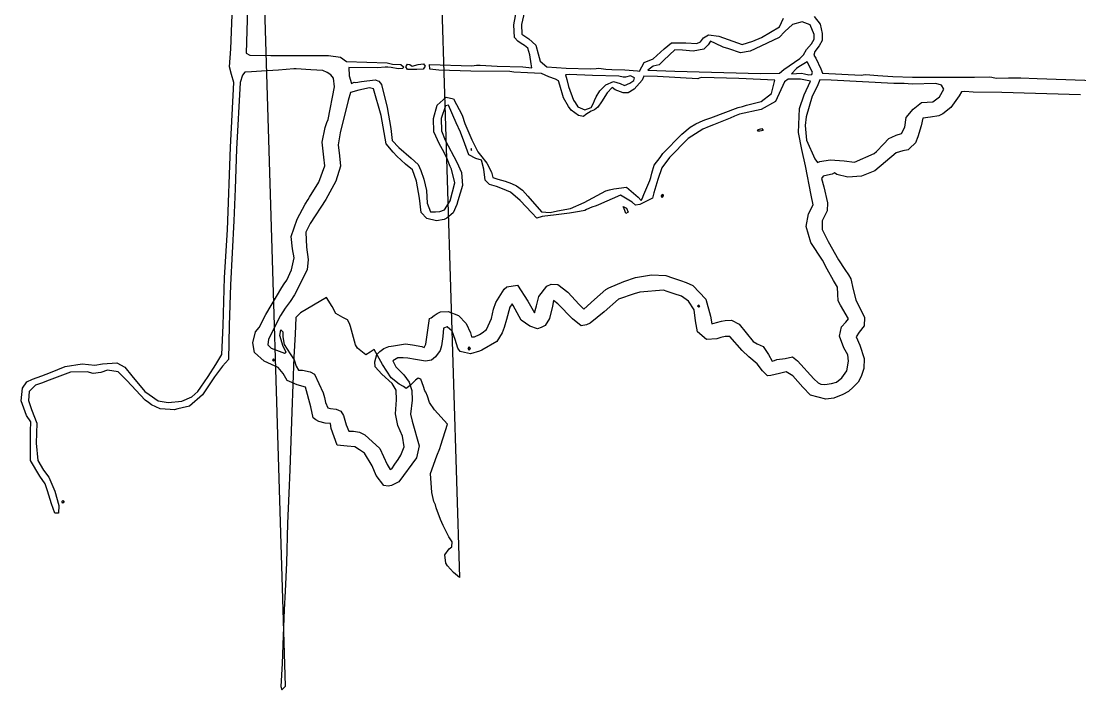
# Model space of a CAD drawing. Extents: x -65 to 166, y -50 to 139.
# Drawn here: x 24.9 to 83.2, y -49.8 to -12.9 of the extents above; entities that cross this region are included whole.
import ezdxf

# ---------------------------------------------------------------- set-up
doc = ezdxf.new("R2010")
doc.units = 0

msp = doc.modelspace()

# ---------------------------------------------------------------- linework, layer by layer
at = {"layer": 'Layer 1'}
for p, q in [((47.448244, 7.668346), (49.0298, -43.5761)), ((39.451755, -49.558037), (37.8702, 2.1883)), ((37.469365, -8.354179), (37.281947, -14.687949)), ((36.433201, -14.447334), (36.551314, -11.520224)), ((52.016112, -13.116016), (52.163646, -12.330725)), ((52.612829, -12.395348), (52.439669, -13.106192)), ((66.658042, -13.231361), (66.864295, -12.746673)), ((68.556168, -12.655271), (68.8851, -13.092736)), ((52.058017, -13.819543), (52.016112, -13.116016)), ((52.439669, -13.106192), (52.471363, -13.627356)), ((65.667996, -13.826621), (66.658042, -13.231361)), ((67.369642, -13.109067), (66.9466, -13.489582)), ((67.892416, -12.953992), (67.369642, -13.109067)), ((68.339404, -13.124038), (67.892416, -12.953992)), ((68.562899, -13.656965), (68.339404, -13.124038)), ((68.8851, -13.092736), (68.994092, -13.591037)), ((52.24916, -14.029196), (52.058017, -13.819543)), ((52.471363, -13.627356), (52.854027, -13.899764)), ((52.854027, -13.899764), (53.232505, -14.235285)), ((62.302231, -14.06074), (62.460318, -13.838242)), ((62.460318, -13.838242), (62.747434, -13.669072)), ((62.747434, -13.669072), (63.303075, -13.753797)), ((63.303075, -13.753797), (64.603245, -14.208468)), ((65.184318, -14.021233), (65.667996, -13.826621)), ((66.637736, -13.827292), (65.317296, -14.447416)), ((66.9466, -13.489582), (66.637736, -13.827292)), ((68.407033, -14.163426), (68.566378, -13.909592)), ((68.566378, -13.909592), (68.562899, -13.656965)), ((68.996062, -13.98246), (68.838596, -14.282393)), ((68.994092, -13.591037), (68.996062, -13.98246)), ((36.368375, -15.438275), (36.433201, -14.447334)), ((52.436251, -14.148672), (52.24916, -14.029196)), ((52.615462, -14.268145), (52.436251, -14.148672)), ((52.79941, -14.411029), (52.615462, -14.268145)), ((52.903992, -14.77591), (52.79941, -14.411029)), ((53.232505, -14.235285), (53.359851, -14.716131)), ((59.699108, -14.988222), (60.305923, -14.438556)), ((60.897844, -14.506024), (60.291668, -15.066302)), ((60.305923, -14.438556), (60.698639, -14.105158)), ((60.698639, -14.105158), (61.489513, -14.112172)), ((61.314833, -14.510314), (60.897844, -14.506024)), ((61.906815, -14.575917), (61.314833, -14.510314)), ((61.489513, -14.112172), (62.100091, -14.1551)), ((62.489593, -14.460392), (61.906815, -14.575917)), ((62.100091, -14.1551), (62.302231, -14.06074)), ((62.719466, -14.225851), (62.489593, -14.460392)), ((62.855452, -14.020764), (62.719466, -14.225851)), ((63.120453, -14.141802), (62.855452, -14.020764)), ((63.554488, -14.355213), (63.120453, -14.141802)), ((63.868305, -14.449998), (63.554488, -14.355213)), ((64.507773, -14.671701), (63.868305, -14.449998)), ((65.040755, -14.566892), (64.507773, -14.671701)), ((64.603245, -14.208468), (65.184318, -14.021233)), ((65.317296, -14.447416), (65.040755, -14.566892)), ((67.969219, -14.765426), (68.147942, -14.481674)), ((68.147942, -14.481674), (68.407033, -14.163426)), ((68.838596, -14.282393), (68.592165, -14.598688)), ((37.281947, -14.687949), (37.493861, -14.799329)), ((37.493861, -14.799329), (38.640567, -14.808198)), ((38.640567, -14.808198), (41.819215, -14.805597)), ((41.819215, -14.805597), (42.472007, -14.907619)), ((42.472007, -14.907619), (42.806539, -15.133312)), ((42.806539, -15.133312), (45.052359, -15.220468)), ((52.977748, -15.278003), (52.903992, -14.77591)), ((53.359851, -14.716131), (53.473595, -15.122646)), ((53.473595, -15.122646), (53.849444, -15.43275)), ((59.200223, -15.187915), (59.699108, -14.988222)), ((60.291668, -15.066302), (60.025055, -15.323479)), ((66.894509, -15.574915), (67.778276, -14.985048)), ((67.778276, -14.985048), (67.969219, -14.765426)), ((68.592165, -14.598688), (68.537342, -14.785555)), ((68.537342, -14.785555), (68.648657, -14.953108)), ((68.648657, -14.953108), (68.928237, -15.538236)), ((36.486414, -15.856432), (36.368375, -15.438275)), ((37.218938, -15.720793), (37.079948, -15.887737)), ((37.57969, -15.705168), (37.218938, -15.720793)), ((38.128711, -15.679063), (37.57969, -15.705168)), ((39.067012, -15.617397), (38.128711, -15.679063)), ((39.918264, -15.554267), (39.067012, -15.617397)), ((40.042873, -15.554278), (39.918264, -15.554267)), ((40.852526, -15.602606), (40.042873, -15.554278)), ((41.505397, -15.631788), (40.852526, -15.602606)), ((41.739482, -15.74683), (41.505397, -15.631788)), ((44.516405, -15.487012), (42.939915, -15.475893)), ((42.939915, -15.475893), (42.954647, -15.925873)), ((44.948583, -15.450019), (44.516405, -15.487012)), ((44.998184, -15.455268), (44.948583, -15.450019)), ((45.088704, -15.462888), (44.998184, -15.455268)), ((45.052359, -15.220468), (45.335244, -15.280767)), ((45.272179, -15.466416), (45.088704, -15.462888)), ((45.662692, -15.548621), (45.272179, -15.466416)), ((45.335244, -15.280767), (45.808271, -15.312676)), ((45.90711, -15.532287), (45.662692, -15.548621)), ((45.808271, -15.312676), (45.942185, -15.433232)), ((45.942185, -15.433232), (45.90711, -15.532287)), ((46.078423, -15.439752), (46.163166, -15.28428)), ((46.17818, -15.574859), (46.078423, -15.439752)), ((46.163166, -15.28428), (46.289031, -15.306829)), ((46.342448, -15.584194), (46.178172, -15.574824)), ((46.178172, -15.574824), (46.17818, -15.574859)), ((46.289031, -15.306829), (46.422804, -15.395716)), ((46.682226, -15.578634), (46.342448, -15.584194)), ((46.422804, -15.395716), (46.753402, -15.315522)), ((47.033298, -15.572149), (46.682226, -15.578634)), ((46.753402, -15.315522), (47.05155, -15.266691)), ((47.149532, -15.406572), (47.033298, -15.572149)), ((47.05155, -15.266691), (47.149532, -15.406572)), ((47.403423, -15.563894), (47.389679, -15.312795)), ((47.389679, -15.312795), (49.716079, -15.372593)), ((47.896253, -15.619199), (47.403423, -15.563894)), ((49.658493, -15.670207), (47.896253, -15.619199)), ((51.810003, -15.693039), (49.658493, -15.670207)), ((49.716079, -15.372593), (49.977033, -15.347221)), ((49.977033, -15.347221), (50.163652, -15.339206)), ((50.163652, -15.339206), (51.106623, -15.390765)), ((51.106623, -15.390765), (52.519063, -15.436392)), ((52.029625, -15.722131), (51.810003, -15.693039)), ((52.775357, -15.758738), (52.029625, -15.722131)), ((52.519063, -15.436392), (53.02003, -15.48142)), ((53.02003, -15.48142), (52.977748, -15.278003)), ((53.849444, -15.43275), (54.910965, -15.501103)), ((54.910965, -15.501103), (56.243805, -15.545805)), ((56.243805, -15.545805), (56.561048, -15.518062)), ((56.561048, -15.518062), (56.698247, -15.517498)), ((56.698247, -15.517498), (57.097845, -15.572257)), ((57.097845, -15.572257), (57.424446, -15.5803)), ((57.424446, -15.5803), (58.127622, -15.606632)), ((58.127622, -15.606632), (58.839487, -15.663172)), ((58.839487, -15.663172), (58.94802, -15.675754)), ((58.94802, -15.675754), (59.070898, -15.431578)), ((59.07074, -15.431744), (59.200223, -15.187915)), ((59.070898, -15.431578), (59.07074, -15.431744)), ((59.698804, -15.403236), (59.40706, -15.61381)), ((59.40706, -15.61381), (60.89406, -15.67019)), ((60.025055, -15.323479), (59.698804, -15.403236)), ((60.89406, -15.67019), (65.60241, -15.795643)), ((66.65556, -15.787121), (66.894509, -15.574915)), ((67.582441, -15.52265), (67.305347, -15.812577)), ((67.718128, -15.439609), (67.582441, -15.52265)), ((68.180224, -15.164228), (67.718128, -15.439609)), ((68.475629, -15.735146), (68.180224, -15.164228)), ((68.439659, -15.85554), (68.475629, -15.735146)), ((68.928237, -15.538236), (69.016087, -15.793063)), ((36.420394, -19.853529), (36.609731, -16.299179)), ((36.609731, -16.299179), (36.486414, -15.856432)), ((36.956371, -16.294856), (36.757715, -19.973216)), ((37.079948, -15.887737), (36.956371, -16.294856)), ((41.943263, -15.881238), (41.739482, -15.74683)), ((42.091721, -16.064288), (41.943263, -15.881238)), ((42.141338, -16.540119), (42.091721, -16.064288)), ((42.954647, -15.925873), (43.089264, -16.358965)), ((43.089264, -16.358965), (43.227316, -16.284295)), ((43.227316, -16.284295), (43.315657, -16.292648)), ((43.315657, -16.292648), (43.63382, -16.252124)), ((43.63382, -16.252124), (44.380588, -16.142554)), ((44.380588, -16.142554), (44.591339, -16.220737)), ((44.591339, -16.220737), (44.736646, -16.41727)), ((53.541395, -15.795762), (52.775357, -15.758738)), ((53.950264, -15.992739), (53.541395, -15.795762)), ((54.311675, -16.119993), (53.950264, -15.992739)), ((54.49167, -16.206306), (54.311675, -16.119993)), ((54.55887, -16.445559), (54.49167, -16.206306)), ((55.079609, -15.853311), (54.870696, -15.869174)), ((54.870696, -15.869174), (54.945201, -16.140658)), ((54.945201, -16.140658), (55.035679, -16.521308)), ((56.349019, -15.913167), (55.079609, -15.853311)), ((57.808599, -15.943227), (56.349019, -15.913167)), ((57.090751, -16.423125), (57.514586, -16.239494)), ((57.514586, -16.239494), (57.872308, -16.358967)), ((58.051956, -16.00089), (57.808599, -15.943227)), ((58.175403, -16.003995), (58.051956, -16.00089)), ((58.439811, -15.930738), (58.175403, -16.003995)), ((58.415588, -16.329099), (58.6319, -16.179756)), ((58.667982, -16.045348), (58.439811, -15.930738)), ((58.6319, -16.179756), (58.667982, -16.045348)), ((59.089661, -16.172996), (58.649445, -16.657235)), ((59.186542, -15.942387), (59.089661, -16.172996)), ((59.933253, -15.970158), (59.186542, -15.942387)), ((62.154153, -16.096706), (59.933253, -15.970158)), ((62.234028, -16.058806), (62.154153, -16.096706)), ((62.372562, -16.026669), (62.234028, -16.058806)), ((64.407932, -16.086221), (62.372562, -16.026669)), ((66.404212, -16.175211), (64.407932, -16.086221)), ((65.60241, -15.795643), (66.65556, -15.787148)), ((66.214209, -16.911539), (66.404212, -16.175211)), ((66.924077, -16.262289), (66.427165, -17.338722)), ((66.65556, -15.787148), (66.65556, -15.787121)), ((67.128201, -16.115684), (66.924077, -16.262289)), ((67.803709, -16.109254), (67.128201, -16.115684)), ((67.305347, -15.812577), (67.85658, -15.790338)), ((68.356277, -16.234182), (67.803709, -16.109254)), ((67.85658, -15.790338), (68.024389, -15.816133)), ((67.85658, -15.790338), (67.85658, -15.790338)), ((68.003452, -16.986168), (68.356277, -16.234182)), ((68.024389, -15.816133), (68.270075, -15.881072)), ((68.270075, -15.881072), (68.439659, -15.85554)), ((68.875118, -16.15006), (68.720195, -16.512365)), ((69.496777, -16.166429), (68.875118, -16.15006)), ((69.016087, -15.793063), (70.088837, -15.834855)), ((72.948597, -16.354917), (69.496777, -16.166429)), ((70.088837, -15.834855), (71.143737, -15.896551)), ((71.143737, -15.896551), (71.256341, -15.878828)), ((71.256341, -15.878828), (71.415303, -15.859016)), ((71.415303, -15.859016), (72.06009, -15.921889)), ((72.06009, -15.921889), (72.89641, -15.972768)), ((72.89641, -15.972768), (73.97168, -16.000567)), ((73.97168, -16.000567), (77.39063, -16.002543)), ((77.39063, -16.002543), (78.190001, -15.983577)), ((78.190001, -15.983577), (78.335848, -16.002204)), ((78.335848, -16.002204), (78.581875, -16.054706)), ((78.581875, -16.054706), (79.258403, -16.049569)), ((79.258403, -16.049569), (79.945377, -16.046521)), ((79.945377, -16.046521), (80.841432, -16.08126)), ((80.841432, -16.08126), (84.755322, -16.21233)), ((41.791933, -18.341619), (42.141338, -16.540119)), ((43.036879, -16.853634), (42.901845, -17.284862)), ((43.492369, -16.718541), (43.036879, -16.853634)), ((44.080384, -16.595156), (43.492369, -16.718541)), ((44.30061, -16.64641), (44.080384, -16.595156)), ((44.724341, -18.12118), (44.30061, -16.64641)), ((44.736646, -16.41727), (45.054503, -17.673184)), ((54.752599, -17.143345), (54.55887, -16.445559)), ((55.035679, -16.521308), (55.308348, -17.272905)), ((56.556702, -17.082144), (56.755443, -16.758698)), ((56.755443, -16.758698), (57.090751, -16.423125)), ((57.160806, -16.8726), (56.852402, -17.360161)), ((57.430215, -16.5798), (57.160806, -16.8726)), ((57.605399, -16.709314), (57.430215, -16.5798)), ((58.043348, -16.874851), (57.605399, -16.709314)), ((57.872308, -16.358967), (58.125832, -16.472169)), ((58.318658, -16.86577), (58.043348, -16.874851)), ((58.125832, -16.472169), (58.415588, -16.329099)), ((58.649445, -16.657235), (58.318658, -16.86577)), ((68.720195, -16.512365), (68.446846, -17.049998)), ((73.413583, -16.348793), (72.948597, -16.354917)), ((73.517156, -16.348793), (73.413583, -16.348793)), ((73.955565, -16.387883), (73.517156, -16.348793)), ((75.262689, -16.352322), (73.955565, -16.387883)), ((75.581795, -16.446241), (75.262689, -16.352322)), ((75.455244, -17.088226), (75.703836, -16.673551)), ((75.703836, -16.673551), (75.581795, -16.446241)), ((76.674599, -16.810004), (76.536629, -17.039035)), ((76.856474, -16.802048), (76.674599, -16.810004)), ((77.316168, -16.828153), (76.856474, -16.802048)), ((78.899198, -16.857467), (77.316168, -16.828153)), ((83.230128, -16.976672), (78.899198, -16.857467)), ((42.901845, -17.284862), (42.459355, -19.076972)), ((47.795019, -17.553707), (48.295567, -17.099433)), ((48.295567, -17.099433), (48.700751, -17.193256)), ((48.700751, -17.193256), (49.182755, -18.102296)), ((55.034115, -17.613419), (54.752599, -17.143345)), ((55.308348, -17.272905), (55.393229, -17.399165)), ((55.393229, -17.399165), (55.550717, -17.635145)), ((56.28928, -17.673182), (56.408753, -17.437758)), ((56.408753, -17.437758), (56.463896, -17.287729)), ((56.463896, -17.287729), (56.556702, -17.082144)), ((56.852402, -17.360161), (56.640958, -17.65679)), ((64.843219, -17.55369), (65.639241, -17.341219)), ((66.427165, -17.338722), (65.638247, -17.791979)), ((65.639241, -17.341219), (66.214209, -16.911539)), ((67.750302, -17.727443), (68.003452, -16.986168)), ((68.446846, -17.049998), (68.118125, -18.181518)), ((74.005599, -17.76065), (74.466233, -17.396458)), ((74.466233, -17.396458), (75.089309, -17.359559)), ((75.089309, -17.359559), (75.455244, -17.088226)), ((76.536629, -17.039035), (76.088677, -17.681355)), ((45.054503, -17.673184), (45.24246, -18.838054)), ((47.593484, -18.28876), (47.795019, -17.553707)), ((48.260724, -17.586151), (48.022983, -18.278221)), ((48.429225, -17.549722), (48.260724, -17.586151)), ((48.854929, -18.525101), (48.429225, -17.549722)), ((55.17605, -17.815194), (55.034115, -17.613419)), ((55.584363, -18.113743), (55.17605, -17.815194)), ((55.550717, -17.635145), (55.927306, -17.796096)), ((55.997779, -18.065898), (55.86046, -18.179923)), ((55.927306, -17.796096), (56.289284, -17.67316)), ((56.290026, -17.882076), (55.997779, -18.065898)), ((56.289284, -17.67316), (56.28928, -17.673182)), ((56.468509, -17.800768), (56.290026, -17.882076)), ((56.640958, -17.65679), (56.468509, -17.800768)), ((62.869081, -18.253287), (64.381321, -17.673163)), ((64.459327, -18.036488), (64.175578, -18.150161)), ((64.381321, -17.673163), (64.622612, -17.613425)), ((65.638247, -17.791979), (64.459327, -18.036488)), ((64.622612, -17.613425), (64.843219, -17.55369)), ((67.690259, -19.057468), (67.750302, -17.727443)), ((73.634924, -18.235774), (74.005599, -17.76065)), ((75.650116, -18.02743), (75.434752, -18.131051)), ((76.088677, -17.681355), (75.650116, -18.02743)), ((41.641257, -18.783829), (41.734549, -18.496313)), ((41.734549, -18.496313), (41.791933, -18.341619)), ((44.994755, -19.68574), (44.724341, -18.12118)), ((47.619683, -19.010195), (47.593484, -18.28876)), ((48.022983, -18.278221), (48.048614, -18.952678)), ((49.087418, -19.032866), (48.854929, -18.525101)), ((49.182755, -18.102296), (49.322497, -18.563455)), ((49.322497, -18.563455), (49.720001, -19.465293)), ((55.86046, -18.179923), (55.584363, -18.113743)), ((61.731289, -18.763375), (62.050493, -18.569229)), ((62.050493, -18.569229), (62.24167, -18.479624)), ((62.24167, -18.479624), (62.442954, -18.390018)), ((62.442954, -18.390018), (62.589941, -18.332891)), ((62.589941, -18.332891), (62.70524, -18.306447)), ((62.70524, -18.306447), (62.869081, -18.253287)), ((63.011472, -18.630841), (62.772721, -18.721671)), ((63.478005, -18.449731), (63.011472, -18.630841)), ((63.939319, -18.27052), (63.478005, -18.449731)), ((64.175578, -18.150161), (63.939319, -18.27052)), ((68.118125, -18.181518), (68.061314, -18.675632)), ((73.553307, -18.751842), (73.634924, -18.235774)), ((74.538928, -18.269839), (74.449789, -18.681784)), ((74.97057, -18.217676), (74.538928, -18.269839)), ((75.434752, -18.131051), (74.97057, -18.217676)), ((41.468757, -19.585671), (41.641257, -18.783829)), ((42.459355, -19.076972), (42.353688, -19.740548)), ((45.24246, -18.838054), (45.321372, -19.49516)), ((47.937975, -19.69541), (47.619683, -19.010195)), ((48.048614, -18.952678), (48.247869, -19.479261)), ((49.320054, -19.669124), (49.087418, -19.032866)), ((60.233584, -20.216519), (61.278924, -19.136729)), ((61.278924, -19.136729), (61.731289, -18.763375)), ((62.433685, -18.870213), (61.628373, -19.375677)), ((62.772721, -18.721671), (62.433685, -18.870213)), ((65.444256, -18.972464), (65.49532, -18.895601)), ((65.562136, -18.987399), (65.444256, -18.972464)), ((65.49532, -18.895601), (65.686988, -18.842117)), ((65.49532, -18.895601), (65.49532, -18.895601)), ((65.74828, -18.935137), (65.562136, -18.987399)), ((65.686988, -18.842117), (65.74828, -18.935137)), ((67.888495, -19.98339), (67.690259, -19.057468)), ((68.061314, -18.675632), (68.142312, -19.466847)), ((72.834778, -19.30165), (73.070112, -19.207647)), ((73.070112, -19.207647), (73.371116, -19.108985)), ((73.371116, -19.108985), (73.553307, -18.751842)), ((74.449789, -18.681784), (74.275418, -19.288251)), ((41.565774, -20.405819), (41.468757, -19.585671)), ((42.353688, -19.740548), (42.419906, -20.342462)), ((45.372137, -20.139), (44.994755, -19.68574)), ((45.321372, -19.49516), (45.682924, -19.874819)), ((48.165906, -20.11357), (47.937975, -19.69541)), ((48.247869, -19.479261), (48.879344, -20.689871)), ((49.551654, -20.283817), (49.320054, -19.669124)), ((49.720001, -19.465293), (50.038649, -20.122399)), ((61.628373, -19.375677), (60.586645, -20.423483)), ((68.142312, -19.466847), (68.593277, -20.495932)), ((72.001902, -20.091971), (72.375651, -19.702335)), ((72.375651, -19.702335), (72.678729, -19.3872)), ((72.678729, -19.3872), (72.834778, -19.30165)), ((74.150106, -19.615586), (73.802767, -19.943333)), ((74.275418, -19.288251), (74.150106, -19.615586)), ((36.24978, -24.411599), (36.420394, -19.853529)), ((36.757715, -19.973216), (36.673342, -22.153616)), ((42.419906, -20.342462), (42.476104, -20.906522)), ((45.590642, -20.366062), (45.372137, -20.139)), ((46.053946, -20.790707), (45.590642, -20.366062)), ((45.682924, -19.874819), (46.365498, -20.467973)), ((48.345117, -20.504171), (48.165906, -20.11357)), ((49.925307, -20.480794), (49.551654, -20.283817)), ((49.69928, -19.931982), (49.663187, -19.968075)), ((49.663187, -19.968075), (49.694567, -20.046482)), ((49.694567, -20.046482), (49.69928, -19.931982)), ((49.69928, -19.931982), (49.69928, -19.931982)), ((50.038649, -20.122399), (50.19393, -20.296109)), ((50.19393, -20.296109), (50.529729, -20.745186)), ((60.076911, -20.425598), (60.233584, -20.216519)), ((68.086697, -20.898938), (67.888495, -19.98339)), ((70.788672, -20.695003), (71.860052, -20.209443)), ((71.860052, -20.209443), (72.001902, -20.091971)), ((73.078241, -20.175926), (71.893211, -21.171405)), ((73.435368, -20.062806), (73.078241, -20.175926)), ((73.731949, -20.003071), (73.435368, -20.062806)), ((73.802767, -19.943333), (73.731949, -20.003071)), ((41.285261, -21.78315), (41.613162, -20.887634)), ((41.613162, -20.887634), (41.565774, -20.405819)), ((42.476104, -20.906522), (42.214965, -21.735272)), ((46.439415, -21.117547), (46.053946, -20.790707)), ((46.365498, -20.467973), (46.759741, -20.819662)), ((46.759741, -20.819662), (46.910449, -21.154661)), ((48.523569, -20.925317), (48.345117, -20.504171)), ((48.595211, -21.066202), (48.523569, -20.925317)), ((48.879344, -20.689871), (49.142623, -21.251589)), ((50.243639, -20.574455), (49.925307, -20.480794)), ((50.36925, -21.067285), (50.243639, -20.574455)), ((50.529729, -20.745186), (50.793576, -21.246505)), ((59.623225, -21.291337), (59.754945, -20.860795)), ((59.754945, -20.860795), (60.076911, -20.425598)), ((60.586645, -20.423483), (60.165044, -20.996851)), ((68.395634, -22.500428), (68.086697, -20.898938)), ((68.593277, -20.495932), (68.750359, -20.703864)), ((68.750359, -20.703864), (68.879682, -20.65046)), ((68.87968, -20.650279), (69.447771, -20.554777)), ((68.879682, -20.65046), (68.87968, -20.650279)), ((69.447771, -20.554777), (70.21936, -20.620925)), ((70.21936, -20.620925), (70.788672, -20.695003)), ((46.550168, -21.42736), (46.439415, -21.117547)), ((46.665543, -21.726541), (46.550168, -21.42736)), ((46.910449, -21.154661), (47.060013, -21.615823)), ((48.773637, -21.823677), (48.595211, -21.066202)), ((49.142623, -21.251589), (49.189847, -21.971203)), ((50.449373, -21.679001), (50.36925, -21.067285)), ((50.793576, -21.246505), (50.867847, -21.535317)), ((50.867847, -21.535317), (51.134291, -21.615824)), ((59.515097, -21.701351), (59.572927, -21.527387)), ((59.572927, -21.527387), (59.623225, -21.291337)), ((60.165044, -20.996851), (59.959765, -21.645663)), ((69.048184, -21.455064), (68.971989, -21.594548)), ((69.303505, -21.407131), (69.048184, -21.455064)), ((69.558016, -21.340233), (69.303505, -21.407131)), ((69.674159, -21.270942), (69.558016, -21.340233)), ((69.805403, -21.364081), (69.674159, -21.270942)), ((70.411751, -21.519684), (69.805403, -21.364081)), ((71.164847, -21.455149), (70.411751, -21.519684)), ((71.893211, -21.171405), (71.164847, -21.455149)), ((40.772073, -22.619224), (41.285261, -21.78315)), ((42.214965, -21.735272), (41.680569, -22.750802)), ((46.82184, -22.663761), (46.665543, -21.726541)), ((47.060013, -21.615823), (47.20978, -22.256199)), ((48.526778, -22.815272), (48.773637, -21.823677)), ((49.189847, -21.971203), (48.935627, -22.824659)), ((50.686022, -21.916508), (50.449373, -21.679001)), ((51.062424, -22.033958), (50.686022, -21.916508)), ((51.40829, -22.151405), (51.062424, -22.033958)), ((51.134291, -21.615824), (51.554553, -21.735297)), ((51.554553, -21.735297), (51.889198, -21.85477)), ((51.889198, -21.85477), (52.170105, -21.989178)), ((52.170105, -21.989178), (52.494279, -22.232374)), ((57.529654, -22.160473), (58.23075, -22.061603)), ((58.23075, -22.061603), (58.866675, -22.615531)), ((59.186579, -22.478483), (59.515097, -21.701351)), ((59.959765, -21.645663), (59.738438, -22.374634)), ((68.971989, -21.594548), (69.101408, -22.040164)), ((69.101408, -22.040164), (69.296993, -22.93119)), ((36.673342, -22.153616), (36.606534, -23.915856)), ((40.6974, -22.753167), (40.772073, -22.619224)), ((46.91717, -23.455091), (46.82184, -22.663761)), ((47.20978, -22.256199), (47.248795, -22.95042)), ((51.845838, -22.334994), (51.40829, -22.151405)), ((52.376639, -22.795675), (51.845838, -22.334994)), ((52.494279, -22.232374), (52.79699, -22.560928)), ((52.79699, -22.560928), (53.545685, -23.419998)), ((55.901812, -22.91614), (57.091642, -22.271054)), ((57.889365, -22.502002), (56.692275, -23.035876)), ((57.091642, -22.271054), (57.287719, -22.213187)), ((57.287719, -22.213187), (57.529654, -22.160473)), ((58.536017, -22.890768), (57.889365, -22.502002)), ((58.866675, -22.615531), (59.031864, -22.802099)), ((59.657621, -22.679849), (58.954177, -23.025165)), ((59.031864, -22.802099), (59.096937, -22.702497)), ((59.096937, -22.702497), (59.186579, -22.478483)), ((59.738438, -22.374634), (59.657621, -22.679849)), ((60.15066, -22.541751), (60.236515, -22.452145)), ((60.150663, -22.541751), (60.15066, -22.541751)), ((60.167737, -22.631356), (60.150663, -22.541751)), ((60.253589, -22.541751), (60.167737, -22.631356)), ((60.236515, -22.452145), (60.253589, -22.541751)), ((68.505603, -23.036249), (68.395634, -22.500428)), ((40.084978, -23.826246), (40.531199, -23.002784)), ((40.531199, -23.002784), (40.6974, -22.753167)), ((41.680569, -22.750802), (40.817531, -24.072762)), ((47.248795, -22.95042), (47.427583, -23.42297)), ((47.956069, -23.408294), (48.207175, -23.315213)), ((48.207175, -23.315213), (48.526778, -22.815272)), ((48.882024, -23.021774), (48.676146, -23.487582)), ((48.935627, -22.824659), (48.882024, -23.021774)), ((53.00889, -23.474591), (52.376639, -22.795675)), ((54.420752, -23.377172), (55.142063, -23.232063)), ((55.142063, -23.232063), (55.901812, -22.91614)), ((56.01878, -23.288434), (55.930992, -23.348169)), ((56.311743, -23.173194), (56.01878, -23.288434)), ((56.552143, -23.093176), (56.311743, -23.173194)), ((56.692275, -23.035876), (56.552143, -23.093176)), ((58.071505, -23.168989), (58.041875, -23.12893)), ((58.041875, -23.12893), (58.230298, -23.22825)), ((58.1412, -23.3482), (58.071505, -23.168989)), ((58.230298, -23.22825), (58.312354, -23.44752)), ((58.727807, -23.064111), (58.536017, -22.890768)), ((58.954177, -23.025165), (58.727807, -23.064111)), ((68.245162, -23.541928), (68.505603, -23.036249)), ((69.296993, -22.93119), (69.278801, -23.363466)), ((39.759162, -24.790728), (40.084978, -23.826246)), ((47.225815, -23.783641), (46.91717, -23.455091)), ((47.770829, -23.913251), (47.225815, -23.783641)), ((47.427583, -23.42297), (47.702188, -23.426018)), ((47.702188, -23.426018), (47.956069, -23.408294)), ((48.189643, -23.848479), (47.770829, -23.913251)), ((48.332103, -23.766329), (48.189643, -23.848479)), ((48.676146, -23.487582), (48.332103, -23.766329)), ((53.282719, -23.766586), (53.00889, -23.474591)), ((53.576391, -23.6775), (53.282719, -23.766586)), ((53.545685, -23.419998), (54.021528, -23.466517)), ((54.355386, -23.587765), (53.576391, -23.6775)), ((54.02145, -23.466509), (54.420752, -23.377172)), ((54.021528, -23.466517), (54.02145, -23.466509)), ((55.094672, -23.497513), (54.355386, -23.587765)), ((55.639815, -23.407907), (55.094672, -23.497513)), ((55.930992, -23.348169), (55.639815, -23.407907)), ((58.186506, -23.518276), (58.1412, -23.3482)), ((58.1412, -23.3482), (58.1412, -23.3482)), ((58.312354, -23.44752), (58.186506, -23.518276)), ((68.129076, -24.234388), (68.245162, -23.541928)), ((69.278801, -23.363466), (69.008373, -23.926147)), ((36.096604, -27.051839), (36.24978, -24.411599)), ((36.606534, -23.915856), (36.421066, -27.440336)), ((40.740095, -24.210718), (40.580304, -24.537695)), ((40.817531, -24.072762), (40.740095, -24.210718)), ((68.383908, -25.110346), (68.129076, -24.234388)), ((69.008373, -23.926147), (68.99458, -24.39222)), ((68.99458, -24.39222), (69.329477, -25.053337)), ((39.832934, -25.469016), (39.759162, -24.790728)), ((40.580304, -24.537695), (40.61283, -25.366982)), ((69.329477, -25.053337), (69.90615, -26.061097)), ((39.919918, -25.955555), (39.832934, -25.469016)), ((40.61283, -25.366982), (40.701514, -26.046386)), ((69.020268, -26.096274), (68.383908, -25.110346)), ((39.788743, -26.621129), (39.919918, -25.955555)), ((40.701514, -26.046386), (40.640583, -26.627132)), ((69.26903, -26.584507), (69.020268, -26.096274)), ((69.90615, -26.061097), (70.241255, -26.604885)), ((39.52566, -27.190585), (39.788743, -26.621129)), ((40.640583, -26.627132), (39.940896, -27.997592)), ((69.620571, -27.211745), (69.26903, -26.584507)), ((70.241255, -26.604885), (70.446416, -26.89633)), ((36.014573, -29.693989), (36.096604, -27.051839)), ((39.383189, -27.400728), (39.52566, -27.190585)), ((57.246111, -27.618249), (58.081516, -27.260868)), ((58.081516, -27.260868), (58.724231, -27.043704)), ((58.724231, -27.043704), (59.600467, -26.903972)), ((59.600467, -26.903972), (60.399331, -26.927928)), ((60.399331, -26.927928), (60.769682, -27.056649)), ((60.769682, -27.056649), (61.207422, -27.215746)), ((61.207422, -27.215746), (61.506106, -27.311064)), ((61.506106, -27.311064), (61.874815, -27.478752)), ((69.842375, -27.567019), (69.620571, -27.211745)), ((70.446416, -26.89633), (70.573644, -27.109481)), ((70.573644, -27.109481), (70.71767, -27.709858)), ((36.421066, -27.440336), (36.346534, -29.684066)), ((38.367659, -29.083551), (39.248781, -27.590291)), ((39.248781, -27.590291), (39.383189, -27.400728)), ((51.032784, -28.425804), (51.48927, -27.692704)), ((51.48927, -27.692704), (51.645291, -27.565586)), ((51.645291, -27.565586), (52.219381, -27.465778)), ((52.219381, -27.465778), (52.79788, -28.341169)), ((53.401586, -28.097251), (53.840021, -27.524973)), ((53.840021, -27.524973), (54.080003, -27.41159)), ((54.080003, -27.41159), (54.453752, -27.429899)), ((54.453752, -27.429899), (54.990973, -27.849742)), ((54.990973, -27.849742), (55.625984, -28.530346)), ((56.468617, -28.246594), (57.092407, -27.708961)), ((57.092407, -27.708961), (57.246111, -27.618249)), ((58.654103, -27.948972), (57.782158, -28.233587)), ((58.964293, -27.855827), (58.654103, -27.948972)), ((60.270723, -27.739509), (58.964293, -27.855827)), ((60.476212, -27.805972), (60.270723, -27.739509)), ((60.854519, -27.946341), (60.476212, -27.805972)), ((61.265649, -28.067572), (60.854519, -27.946341)), ((61.874815, -27.478752), (62.58787, -28.232741)), ((69.865619, -27.961866), (69.842375, -27.567019)), ((69.880681, -28.330931), (69.865619, -27.961866)), ((70.71767, -27.709858), (70.849329, -28.267131)), ((39.712398, -28.358368), (39.435936, -28.726848)), ((39.940896, -27.997592), (39.712398, -28.358368)), ((41.716312, -28.141162), (40.282062, -28.996131)), ((42.020381, -28.637613), (41.716312, -28.141162)), ((50.910108, -28.794155), (51.032784, -28.425804)), ((51.931626, -28.494581), (51.796281, -28.679876)), ((51.98767, -28.577714), (51.931626, -28.494581)), ((52.79788, -28.341169), (53.158351, -28.993305)), ((53.280166, -28.605016), (53.401586, -28.097251)), ((54.210834, -28.308444), (54.144512, -28.620137)), ((54.447277, -28.49003), (54.210834, -28.308444)), ((55.263731, -29.32657), (54.447277, -28.49003)), ((55.625984, -28.530346), (55.872398, -28.784227)), ((55.872398, -28.784227), (56.468617, -28.246594)), ((57.782158, -28.233587), (56.999139, -28.938143)), ((61.650271, -28.346202), (61.265649, -28.067572)), ((61.9614, -28.83208), (61.650271, -28.346202)), ((62.58787, -28.232741), (62.860475, -29.169942)), ((70.018772, -28.559237), (69.880681, -28.330931)), ((70.447072, -29.311977), (70.018772, -28.559237)), ((70.849329, -28.267131), (71.337666, -29.238361)), ((37.997082, -29.803638), (38.367659, -29.083551)), ((39.17409, -29.14266), (38.520692, -30.4475)), ((39.435936, -28.726848), (39.17409, -29.14266)), ((40.282062, -28.996131), (40.022638, -29.246295)), ((42.22512, -29.027479), (42.020381, -28.637613)), ((42.60869, -29.242468), (42.22512, -29.027479)), ((47.477694, -29.262121), (47.641408, -29.142648)), ((47.641408, -29.142648), (47.801484, -29.023175)), ((47.801484, -29.023175), (47.981262, -28.938706)), ((47.981262, -28.938706), (48.40701, -28.916291)), ((48.40701, -28.916291), (48.971624, -29.138107)), ((48.971624, -29.138107), (49.392083, -29.572735)), ((50.790124, -29.301918), (50.910108, -28.794155)), ((51.796281, -28.679876), (51.620217, -29.351917)), ((52.42061, -29.391241), (51.98767, -28.577714)), ((53.158351, -28.993305), (53.280166, -28.605016)), ((54.144512, -28.620137), (53.982265, -29.307113)), ((56.999139, -28.938143), (56.230025, -29.562898)), ((62.023155, -29.428965), (61.9614, -28.83208)), ((62.203265, -28.575179), (62.143527, -28.60151)), ((62.143527, -28.60151), (62.203265, -28.664773)), ((62.263, -28.638439), (62.203265, -28.575179)), ((62.203265, -28.664773), (62.263, -28.638442)), ((62.263, -28.638442), (62.263, -28.638439)), ((35.954025, -31.283023), (36.014573, -29.693989)), ((36.346534, -29.684066), (36.306637, -31.569376)), ((40.022638, -29.246295), (39.981859, -30.17222)), ((42.859244, -29.384002), (42.60869, -29.242468)), ((42.981429, -29.586019), (42.859244, -29.384002)), ((43.035449, -29.739144), (42.981429, -29.586019)), ((47.182956, -30.712934), (47.386463, -29.306924)), ((47.386463, -29.306924), (47.477694, -29.262121)), ((49.392083, -29.572735), (49.629066, -30.100416)), ((50.515364, -29.904295), (50.790124, -29.301918)), ((51.620217, -29.351917), (51.498898, -29.799061)), ((52.905225, -29.731265), (52.42061, -29.391241)), ((53.743545, -29.68047), (53.533956, -29.791025)), ((53.982265, -29.307113), (53.743545, -29.68047)), ((55.73993, -29.705831), (55.263731, -29.32657)), ((56.023436, -29.652503), (55.73993, -29.705831)), ((56.230025, -29.562898), (56.023436, -29.652503)), ((62.140393, -30.033854), (62.023155, -29.428965)), ((62.860475, -29.169942), (62.91955, -29.590269)), ((62.91955, -29.590269), (63.182423, -29.530071)), ((63.182423, -29.530071), (63.466829, -29.446768)), ((63.466829, -29.446768), (63.65484, -29.413401)), ((63.65484, -29.413401), (64.018763, -29.398439)), ((64.018763, -29.398439), (64.431266, -29.609774)), ((64.431266, -29.609774), (65.20018, -30.561401)), ((70.07143, -29.763373), (70.312898, -29.511833)), ((70.312898, -29.511833), (70.447072, -29.311977)), ((71.311417, -29.700582), (71.043706, -30.048386)), ((71.337666, -29.238361), (71.311417, -29.700582)), ((37.650816, -30.634582), (37.799891, -30.03926)), ((37.799891, -30.03926), (37.997082, -29.803638)), ((39.144896, -30.236097), (39.193155, -29.934107)), ((39.324107, -30.835539), (39.144896, -30.236097)), ((39.193155, -29.934107), (39.295605, -30.043026)), ((39.295605, -30.043026), (39.297863, -30.314233)), ((39.981859, -30.17222), (39.915283, -31.4267)), ((43.301661, -30.743574), (43.035449, -29.739144)), ((48.105681, -30.293588), (48.048638, -30.801353)), ((48.156783, -29.827153), (48.105681, -30.293588)), ((48.362241, -29.761893), (48.156783, -29.827153)), ((48.634901, -30.005081), (48.362241, -29.761893)), ((48.798034, -30.464233), (48.634901, -30.005081)), ((49.629066, -30.100416), (49.690286, -30.305694)), ((49.690286, -30.305694), (49.85858, -30.304336)), ((49.85858, -30.304336), (50.141197, -30.181397)), ((50.141197, -30.181397), (50.272283, -30.098441)), ((50.272283, -30.098441), (50.515364, -29.904295)), ((51.390302, -30.084915), (51.092442, -30.563312)), ((51.498898, -29.799061), (51.390302, -30.084915)), ((53.333686, -29.87262), (52.905225, -29.731265)), ((53.533956, -29.791025), (53.333686, -29.87262)), ((62.634461, -30.463932), (62.140393, -30.033854)), ((63.655617, -30.295759), (63.413919, -30.35478)), ((63.921572, -30.289014), (63.655617, -30.295759)), ((64.604665, -31.069347), (63.921572, -30.289014)), ((69.956914, -30.26921), (70.07143, -29.763373)), ((70.204205, -30.924148), (69.956914, -30.26921)), ((71.043706, -30.048386), (70.876195, -30.31557)), ((37.749585, -31.175542), (37.650816, -30.634582)), ((38.520692, -30.4475), (38.483459, -30.744889)), ((38.483459, -30.744889), (38.6569, -30.932674)), ((39.297863, -30.314233), (39.386296, -30.739249)), ((39.494273, -31.160753), (39.324107, -30.835539)), ((39.386296, -30.739249), (39.712456, -31.241417)), ((43.414522, -30.932409), (43.301661, -30.743574)), ((44.869356, -30.963612), (45.149724, -30.850811)), ((45.149724, -30.850811), (45.39136, -30.812008)), ((45.39136, -30.812008), (46.050165, -30.704958)), ((46.050165, -30.704958), (46.452904, -30.755549)), ((46.452904, -30.755549), (46.955431, -30.847342)), ((46.955431, -30.847342), (47.081626, -30.894488)), ((47.081626, -30.894488), (47.182956, -30.712934)), ((48.048638, -30.801353), (47.960847, -31.057582)), ((48.932764, -30.934948), (48.798034, -30.464233)), ((49.569497, -30.859741), (49.489818, -30.961498)), ((49.6471, -30.949729), (49.569497, -30.859741)), ((51.092442, -30.563312), (50.254138, -31.054421)), ((63.206483, -30.422719), (62.634461, -30.463932)), ((63.413919, -30.35478), (63.206483, -30.422719)), ((65.20018, -30.561401), (65.430699, -30.695809)), ((65.430699, -30.695809), (65.762189, -30.840816)), ((65.762189, -30.840816), (66.049248, -31.287947)), ((70.876195, -30.31557), (71.07173, -30.770208)), ((71.07173, -30.770208), (71.314286, -31.510403)), ((35.620941, -31.830399), (35.954025, -31.283023)), ((38.281915, -31.651794), (37.749585, -31.175542)), ((38.6569, -30.932674), (39.398778, -31.206308)), ((39.398778, -31.206308), (39.494273, -31.160753)), ((39.712456, -31.241417), (39.922762, -31.577114)), ((39.915283, -31.4267), (39.803695, -34.44342)), ((43.869851, -31.307222), (43.414522, -30.932409)), ((44.106929, -31.157881), (43.869851, -31.307222)), ((44.332162, -31.008538), (44.106929, -31.157881)), ((44.788707, -31.835178), (44.332162, -31.008538)), ((44.362689, -31.686778), (44.47773, -31.278654)), ((44.47773, -31.278654), (44.644857, -31.114437)), ((44.644857, -31.114437), (44.869356, -30.963612)), ((45.64359, -31.468161), (45.367379, -31.638863)), ((45.927353, -31.477418), (45.64359, -31.468161)), ((46.183469, -31.490203), (45.927353, -31.477418)), ((47.71813, -31.42114), (47.483517, -31.599836)), ((47.960847, -31.057582), (47.71813, -31.42114)), ((49.060543, -31.113617), (48.932764, -30.934948)), ((49.299912, -31.175443), (49.060543, -31.113617)), ((49.644166, -31.254361), (49.299912, -31.175443)), ((49.489818, -30.961498), (49.568868, -31.054256)), ((49.568868, -31.054256), (49.6471, -30.949718)), ((50.135825, -31.109522), (49.644166, -31.254361)), ((49.6471, -30.949718), (49.6471, -30.949729)), ((50.254138, -31.054421), (50.135825, -31.109522)), ((64.959514, -31.412834), (64.604665, -31.069347)), ((65.429298, -31.791503), (64.959514, -31.412834)), ((66.049248, -31.287947), (66.247322, -31.654823)), ((66.956431, -31.503547), (67.364764, -31.418119)), ((67.364764, -31.418119), (67.638485, -31.626859)), ((70.414813, -31.297031), (70.204205, -30.924148)), ((70.455024, -31.650322), (70.414813, -31.297031)), ((26.510472, -32.282214), (27.316921, -31.951515)), ((27.316921, -31.951515), (28.252831, -31.797715)), ((28.252831, -31.797715), (28.954853, -31.875609)), ((28.954853, -31.875609), (29.383381, -31.802315)), ((29.383381, -31.802315), (30.160629, -31.736749)), ((30.160629, -31.736749), (30.607956, -31.987775)), ((30.607956, -31.987775), (30.986126, -32.458044)), ((35.202203, -32.504382), (35.620941, -31.830399)), ((35.988195, -31.924202), (35.547302, -32.51798)), ((36.306637, -31.569376), (35.988195, -31.924202)), ((38.487136, -31.7414), (38.281915, -31.651794)), ((38.685383, -31.831005), (38.487136, -31.7414)), ((39.051414, -32.003227), (38.685383, -31.831005)), ((38.786365, -31.532165), (38.726627, -31.5919)), ((38.726627, -31.5919), (38.786365, -31.651638)), ((38.8461, -31.5919), (38.786365, -31.532165)), ((38.786365, -31.651638), (38.8461, -31.5919)), ((38.8461, -31.5919), (38.8461, -31.5919)), ((39.321667, -32.333352), (39.051414, -32.003227)), ((39.922762, -31.577114), (40.037079, -31.930368)), ((40.037079, -31.930368), (40.1671, -32.14149)), ((44.390951, -31.956242), (44.362689, -31.686778)), ((44.765084, -32.365121), (44.390951, -31.956242)), ((45.276336, -32.566957), (44.788707, -31.835178)), ((45.367379, -31.638863), (45.520619, -31.969166)), ((45.520619, -31.969166), (45.966308, -32.397775)), ((46.604508, -31.55865), (46.183469, -31.490203)), ((47.151705, -31.645024), (46.604508, -31.55865)), ((47.483517, -31.599836), (47.151705, -31.645024)), ((65.723001, -32.18634), (65.429298, -31.791503)), ((66.247322, -31.654823), (66.384957, -31.621734)), ((66.384957, -31.621734), (66.503166, -31.561214)), ((66.503166, -31.561214), (66.956431, -31.503547)), ((67.638485, -31.626859), (68.536323, -32.62192)), ((70.365268, -32.193061), (70.455024, -31.650322)), ((71.314286, -31.510403), (71.29168, -32.063423)), ((25.2051, -32.786306), (25.524811, -32.63597)), ((25.524811, -32.63597), (26.032576, -32.455622)), ((26.032576, -32.455622), (26.510472, -32.282214)), ((27.615002, -32.256671), (26.435882, -32.694411)), ((28.530902, -32.237508), (27.615002, -32.256671)), ((28.861305, -32.335167), (28.530902, -32.237508)), ((29.28376, -32.273153), (28.861305, -32.335167)), ((29.64606, -32.144784), (29.28376, -32.273153)), ((30.229064, -32.233114), (29.64606, -32.144784)), ((30.7207, -32.722202), (30.229064, -32.233114)), ((30.986126, -32.458044), (31.704745, -33.320873)), ((34.798321, -33.083118), (35.202203, -32.504382)), ((35.547302, -32.51798), (34.887679, -33.511571)), ((39.548207, -32.718421), (39.321667, -32.333352)), ((40.1671, -32.14149), (40.389701, -32.147117)), ((40.389701, -32.147117), (40.807299, -32.241717)), ((40.807299, -32.241717), (41.043335, -32.368454)), ((41.043335, -32.368454), (41.534345, -33.404124)), ((45.33224, -32.8847), (44.765084, -32.365121)), ((45.707058, -32.920121), (45.276336, -32.566957)), ((45.966308, -32.397775), (46.261713, -32.815935)), ((46.751355, -32.595741), (46.612443, -32.698026)), ((46.896989, -32.640255), (46.751355, -32.595741)), ((47.058481, -33.051012), (46.896989, -32.640255)), ((65.99853, -32.456327), (65.723001, -32.18634)), ((66.182986, -32.435694), (65.99853, -32.456327)), ((66.644049, -32.334856), (66.182986, -32.435694)), ((67.025737, -32.23736), (66.644049, -32.334856)), ((67.391037, -32.466648), (67.025737, -32.23736)), ((67.928543, -33.089707), (67.391037, -32.466648)), ((68.536323, -32.62192), (68.785847, -32.845934)), ((69.793329, -32.800654), (70.081839, -32.566271)), ((70.081839, -32.566271), (70.365268, -32.193061)), ((71.155372, -32.503159), (70.98204, -32.817286)), ((71.29168, -32.063423), (71.155372, -32.503159)), ((24.896922, -33.845548), (24.976467, -33.138672)), ((24.976467, -33.138672), (25.2051, -32.786306)), ((25.692497, -32.976712), (25.345174, -33.320199)), ((26.077412, -32.84652), (25.692497, -32.976712)), ((26.208344, -32.791377), (26.077412, -32.84652)), ((26.435882, -32.694411), (26.208344, -32.791377)), ((31.72192, -33.796292), (30.7207, -32.722202)), ((34.632135, -33.324229), (34.798321, -33.083118)), ((40.089133, -32.965196), (39.548207, -32.718421)), ((40.548111, -33.085524), (40.089133, -32.965196)), ((40.848796, -34.160744), (40.548111, -33.085524)), ((45.536081, -33.242102), (45.33224, -32.8847)), ((45.944158, -33.043043), (45.707058, -32.920121)), ((46.10043, -33.165965), (45.944158, -33.043043)), ((46.312509, -32.99824), (46.10043, -33.165965)), ((46.261713, -32.815935), (46.401492, -33.264685)), ((46.612443, -32.698026), (46.312509, -32.99824)), ((47.118219, -33.278542), (47.058481, -33.051012)), ((68.367545, -33.519616), (67.928543, -33.089707)), ((68.785847, -32.845934), (68.9275, -32.912092)), ((68.9275, -32.912092), (69.155039, -32.935799)), ((69.155039, -32.935799), (69.524513, -32.883198)), ((69.524513, -32.883198), (69.793329, -32.800654)), ((70.711367, -33.084567), (70.445082, -33.323008)), ((70.98204, -32.817286), (70.711367, -33.084567)), ((25.345174, -33.320199), (25.29643, -33.816955)), ((31.704745, -33.320873), (31.943697, -33.497939)), ((31.911728, -33.921788), (31.72192, -33.796292)), ((31.943697, -33.497939), (32.440196, -33.847125)), ((33.738648, -33.849264), (34.2994, -33.618582)), ((34.887679, -33.511571), (34.169692, -34.13279)), ((34.2994, -33.618582), (34.632135, -33.324229)), ((41.534345, -33.404124), (41.59408, -33.652795)), ((41.59408, -33.652795), (41.653818, -33.923034)), ((45.51534, -34.55034), (45.566546, -33.782338)), ((45.566546, -33.782338), (45.536081, -33.242102)), ((46.420514, -33.802318), (46.325695, -34.567071)), ((46.401492, -33.264685), (46.420514, -33.802318)), ((47.178326, -33.353215), (47.118219, -33.278542)), ((47.262299, -33.588137), (47.178326, -33.353215)), ((47.384222, -33.92283), (47.262299, -33.588137)), ((69.201519, -33.753366), (68.367545, -33.519616)), ((69.636643, -33.687851), (69.201519, -33.753366)), ((70.143082, -33.498401), (69.636643, -33.687851)), ((70.445082, -33.323008), (70.143082, -33.498401)), ((25.181945, -34.640096), (24.896922, -33.845548)), ((25.29643, -33.816955), (25.470245, -34.311363)), ((25.470245, -34.311363), (25.762213, -35.073404)), ((32.077251, -34.061781), (31.911728, -33.921788)), ((32.553874, -34.272034), (32.077251, -34.061781)), ((32.440196, -33.847125), (32.991937, -33.937853)), ((33.108261, -34.310884), (32.553874, -34.272034)), ((32.991937, -33.937853), (33.738648, -33.849264)), ((33.318756, -34.339021), (33.108261, -34.310884)), ((33.526336, -34.282848), (33.318756, -34.339021)), ((33.767842, -34.220443), (33.526336, -34.282848)), ((34.169692, -34.13279), (33.767842, -34.220443)), ((40.983107, -34.778923), (40.848796, -34.160744)), ((41.653818, -33.923034), (41.778405, -34.223033)), ((41.778405, -34.223033), (41.930754, -34.261957)), ((41.930754, -34.261957), (42.239254, -34.30415)), ((42.239254, -34.30415), (42.494631, -34.407625)), ((47.661262, -34.330082), (47.384222, -33.92283)), ((48.372535, -35.13039), (47.661262, -34.330082)), ((25.425606, -34.993195), (25.181945, -34.640096)), ((39.803695, -34.44342), (39.6832, -37.63935)), ((41.113735, -34.877588), (40.983107, -34.778923)), ((41.280587, -34.96959), (41.113735, -34.877588)), ((41.627043, -35.074128), (41.280587, -34.96959)), ((42.494631, -34.407625), (42.651953, -34.640686)), ((42.651953, -34.640686), (42.786361, -35.154285)), ((45.635798, -35.193589), (45.51534, -34.55034)), ((46.325695, -34.567071), (46.419103, -34.965158)), ((46.419103, -34.965158), (46.817341, -36.316688)), ((25.402624, -35.517736), (25.425606, -34.993195)), ((25.410216, -37.117536), (25.402624, -35.517736)), ((25.762213, -35.073404), (25.730674, -36.172353)), ((41.922013, -35.086658), (41.627043, -35.074128)), ((41.95886, -35.355474), (41.922013, -35.086658)), ((42.303744, -36.277245), (41.95886, -35.355474)), ((42.786361, -35.154285), (42.943217, -35.502462)), ((42.943217, -35.502462), (43.200242, -35.510731)), ((43.200242, -35.510731), (43.520575, -35.565778)), ((45.89201, -35.776538), (45.635798, -35.193589)), ((48.005917, -36.27952), (48.372535, -35.13039)), ((43.520575, -35.565778), (43.825903, -35.71371)), ((43.825903, -35.71371), (44.640667, -36.46645)), ((45.981691, -36.376457), (45.89201, -35.776538)), ((25.730674, -36.172353), (25.806577, -37.133412)), ((42.854119, -36.338902), (42.303744, -36.277245)), ((43.274446, -36.373086), (42.854119, -36.338902)), ((43.529214, -36.537197), (43.274446, -36.373086)), ((43.796876, -36.729427), (43.529214, -36.537197)), ((44.640667, -36.46645), (45.045805, -37.341544)), ((45.798151, -36.829798), (45.981691, -36.376457)), ((46.817341, -36.316688), (46.661701, -36.973794)), ((47.776399, -36.868156), (47.954535, -36.464124)), ((47.954535, -36.464124), (48.005917, -36.27952)), ((25.919766, -37.9819), (25.410216, -37.117536)), ((25.806577, -37.133412), (26.12041, -37.655543)), ((44.221888, -37.42207), (43.796876, -36.729427)), ((45.477011, -37.326613), (45.656222, -37.072924)), ((45.656222, -37.072924), (45.798151, -36.829798)), ((46.661701, -36.973794), (45.691848, -38.302784)), ((47.43695, -37.847695), (47.776399, -36.868156)), ((26.12041, -37.655543), (26.420137, -38.048618)), ((39.6832, -37.63935), (39.626186, -38.92369)), ((44.435076, -37.958656), (44.221888, -37.42207)), ((45.045805, -37.341544), (45.219572, -37.625296)), ((45.219572, -37.625296), (45.297776, -37.576317)), ((45.297776, -37.576317), (45.2978, -37.57632)), ((45.2978, -37.57632), (45.477011, -37.326613)), ((47.508305, -38.893826), (47.43695, -37.847695)), ((26.214102, -38.41243), (25.919766, -37.9819)), ((26.355249, -38.802543), (26.214102, -38.41243)), ((26.420137, -38.048618), (26.744957, -38.822063)), ((44.862877, -38.509528), (44.435076, -37.958656)), ((45.691848, -38.302784), (45.288259, -38.507485)), ((26.573558, -39.507017), (26.355249, -38.802543)), ((26.744957, -38.822063), (26.964611, -39.603818)), ((39.626186, -38.92369), (39.559107, -40.59633)), ((45.099173, -38.54703), (44.862877, -38.509528)), ((45.288259, -38.507485), (45.099173, -38.54703)), ((47.616715, -39.381675), (47.508305, -38.893826)), ((26.7479, -40.0288), (26.573558, -39.507017)), ((26.964611, -39.603818), (26.948842, -40.021823)), ((27.1377, -39.384), (27.197437, -39.32779)), ((27.197437, -39.47713), (27.1377, -39.384)), ((27.1377, -39.384), (27.1377, -39.384)), ((27.197437, -39.32779), (27.257174, -39.420917)), ((27.257174, -39.420917), (27.197437, -39.47713)), ((47.705169, -39.568246), (47.616715, -39.381675)), ((47.744046, -39.74214), (47.705169, -39.568246)), ((26.948842, -40.021823), (26.747295, -40.028992)), ((26.747295, -40.028992), (26.7479, -40.0288)), ((47.985402, -40.381714), (47.744046, -39.74214)), ((39.559107, -40.59633), (39.498881, -42.76917)), ((48.133746, -40.713982), (47.985402, -40.381714)), ((48.452298, -41.334743), (48.133746, -40.713982)), ((48.619583, -41.600988), (48.452298, -41.334743)), ((48.463584, -42.000149), (48.614545, -41.875257)), ((48.614545, -41.875257), (48.619583, -41.600988)), ((48.216346, -42.329026), (48.463584, -42.000149)), ((48.283089, -42.776728), (48.216346, -42.329026)), ((39.498881, -42.76917), (39.441545, -44.33065)), ((48.372694, -42.929944), (48.283089, -42.776728)), ((48.701246, -43.292444), (48.372694, -42.929944)), ((49.0298, -43.5761), (48.701246, -43.292444)), ((39.441545, -44.33065), (39.38074, -45.35374)), ((39.38074, -45.35374), (39.325075, -46.77911)), ((39.325075, -46.77911), (39.264688, -48.3024)), ((39.264688, -48.3024), (39.197603, -49.57181)), ((39.197603, -49.57181), (39.246113, -49.762065)), ((39.246113, -49.762065), (39.451755, -49.558037))]:
    msp.add_line(p, q, dxfattribs=at)

doc.saveas('drawing.dxf')
